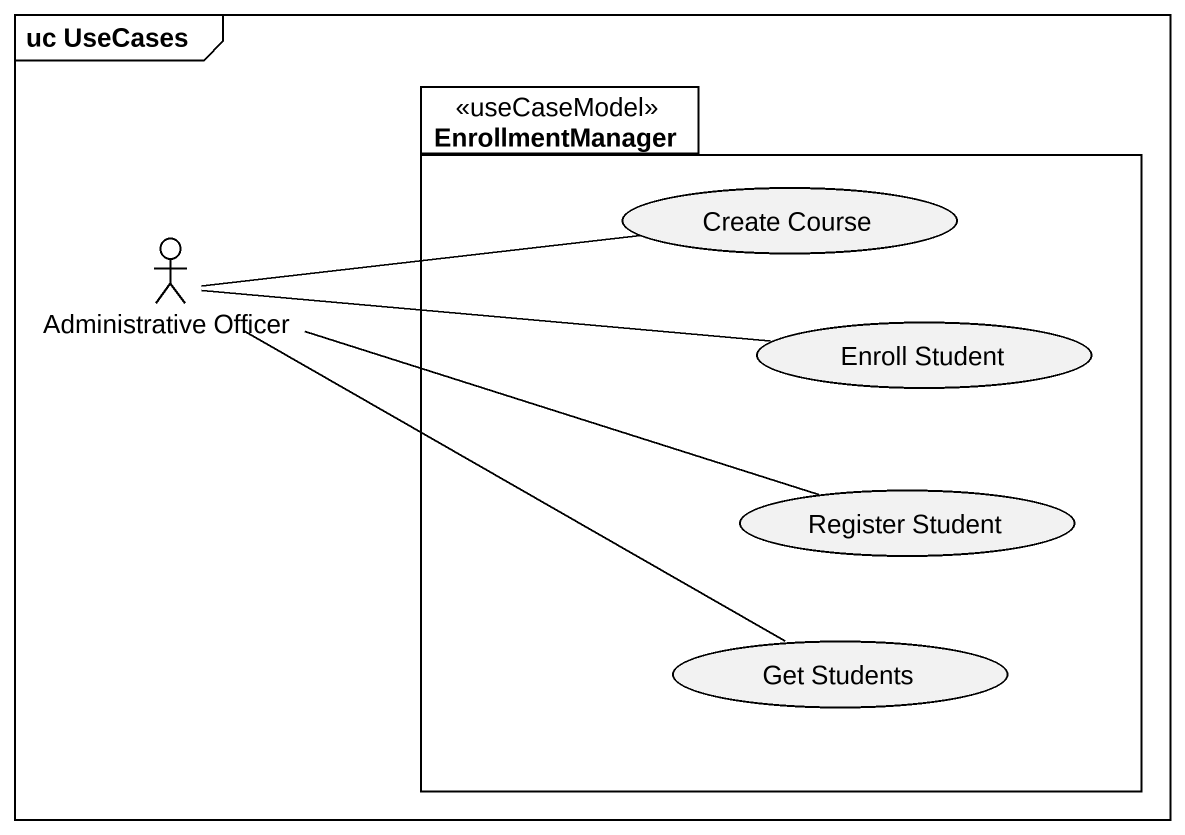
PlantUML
@startuml
mainframe uc UseCases
package EnrollmentManager <<useCaseModel>> {
  usecase "Create Course" as Create_Course
  usecase "Enroll Student" as Enroll_Student
  usecase "Register Student" as Register_Student
  usecase "Get Students" as Get_Students
}
actor "Administrative Officer" as Administrative_Officer
Administrative_Officer -right- Create_Course
Administrative_Officer -right- Enroll_Student
Administrative_Officer -right- Register_Student
Administrative_Officer -right- Get_Students
@enduml
